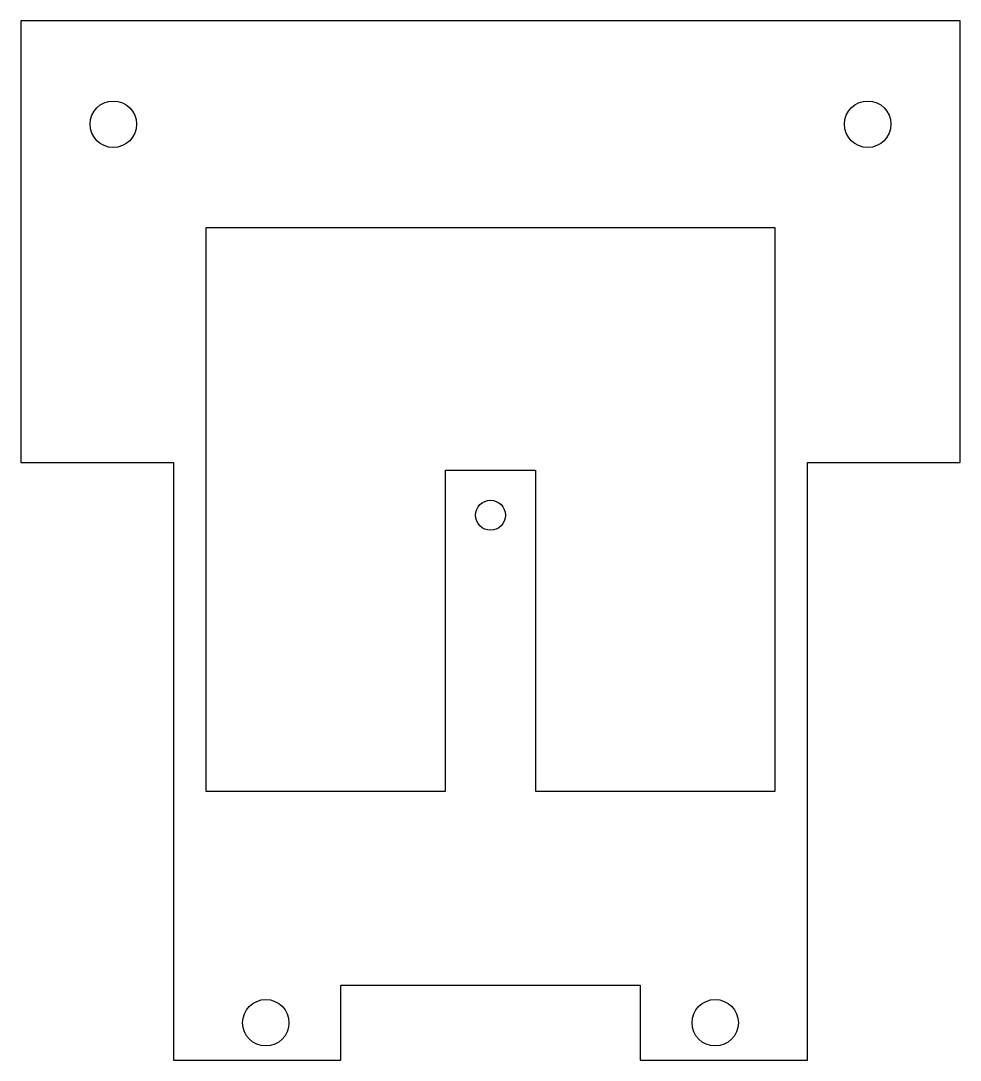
# Model space of a CAD drawing. Header units: millimetres. Extents: x -31.4 to 31.4, y -37.2 to 32.2.
import ezdxf

# ---------------------------------------------------------------- set-up
doc = ezdxf.new("R2010")
doc.units = ezdxf.units.MM

msp = doc.modelspace()

# ---------------------------------------------------------------- linework, layer by layer
at = {"color": 7, "linetype": 'Continuous', "lineweight": 25}
for p, q in [((-31.35, 32.185), (-31.35, 2.715)), ((31.35, 32.185), (-31.35, 32.185)), ((31.35, 2.715), (31.35, 32.185)), ((19, 18.375), (-19, 18.375)), ((-19, 18.375), (-19, -19.225)), ((19, -19.225), (19, 18.375)), ((-31.35, 2.715), (-21.165, 2.715)), ((-21.165, 2.715), (-21.165, -37.185)), ((-3, -19.225), (-3, 2.185)), ((-3, 2.185), (3, 2.185)), ((3, 2.185), (3, -19.225)), ((21.165, -37.185), (21.165, 2.715)), ((21.165, 2.715), (31.35, 2.715)), ((-19, -19.225), (-3, -19.225)), ((3, -19.225), (19, -19.225)), ((-10, -32.185), (10, -32.185)), ((-10, -37.185), (-10, -32.185)), ((10, -32.185), (10, -37.185)), ((-21.165, -37.185), (-10, -37.185)), ((10, -37.185), (21.165, -37.185))]:
    msp.add_line(p, q, dxfattribs=at)
for centre, radius in [((-25.175, 25.28), 1.55), ((25.175, 25.28), 1.55), ((0, -0.815), 1), ((-15, -34.685), 1.55), ((15, -34.685), 1.55)]:
    msp.add_circle(centre, radius, dxfattribs=at)

doc.saveas('drawing.dxf')
